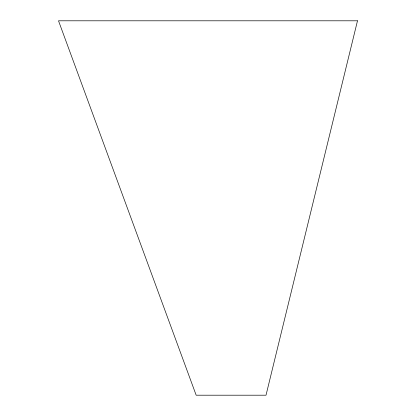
<?xml version="1.0" encoding="UTF-8"?>
<svg xmlns="http://www.w3.org/2000/svg" width="416" height="416" viewBox="0 0 416 416"><rect width="100%" height="100%" fill="white"/><g stroke="black" fill="none" stroke-linecap="round" stroke-linejoin="round"><path stroke-width="0.62" d="M357.49 20.8L266.016 395.2L196.165 395.2L58.51 20.8L357.49 20.8"/></g></svg>
